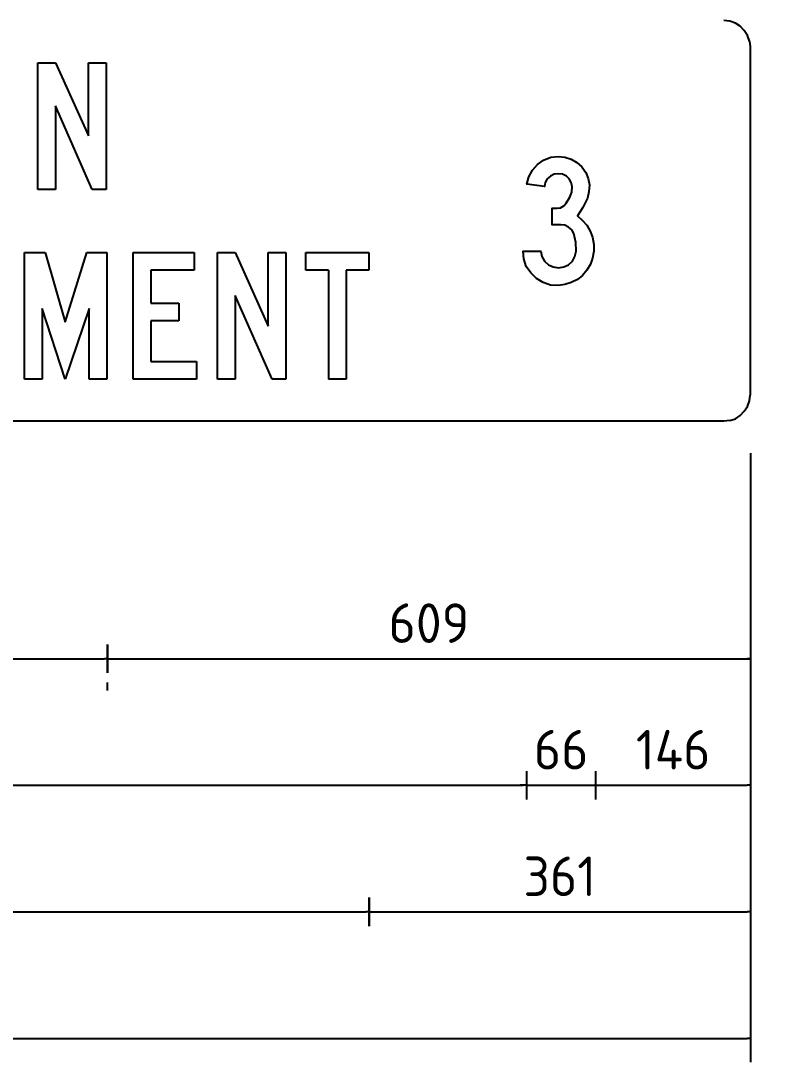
# Model space of a CAD drawing. Extents: x 0 to 420, y 0 to 297.
# Drawn here: x 222.7 to 269.8, y 122.7 to 188.5 of the extents above; entities that cross this region are included whole.
import ezdxf

# ---------------------------------------------------------------- set-up
doc = ezdxf.new("R2010")
doc.units = 0
doc.header["$LTSCALE"] = 10
doc.layers.get('0').update_dxf_attribs({"linetype": 'CONTINUOUS'})
doc.layers.get('DEFPOINTS').update_dxf_attribs({"linetype": 'CONTINUOUS'})
doc.layers.add('GREY', color=252, linetype='CONTINUOUS')
doc.layers.add('T25', color=1, linetype='CONTINUOUS')
doc.styles.add('ISO', font='iso3098b.shx')
doc.dimstyles.new('SIGNSDIM', dxfattribs={"dimtxt": 2.5, "dimasz": 0.2, "dimexe": 1.5, "dimexo": 2, "dimgap": 1, "dimtad": 1, "dimdec": 4, "dimlfac": 15, "dimrnd": 1, "dimdsep": 46, "dimtxsty": 'ISO', "dimblk": 'SGNDIM', "dimcen": 0.09, "dimse2": 1, "dimadec": 0, "dimazin": 0, "dimtfac": 1, "dimtdec": 4, "dimtix": 1, "dimtmove": 0, "dimatfit": 3, "dimldrblk": 'SGNDIM', "dimfxl": 1, "dimtolj": 1, "dimtzin": 0, "dimarcsym": 0})

# ---------------------------------------------------------------- blocks, each defined once
blk = doc.blocks.new('SGNDIM')
for p, q in [((0, 4.5), (0, -4.5)), ((0, 0), (-1, 0))]:
    blk.add_line(p, q)
blk = doc.blocks.new('*D32')
at = {"layer": 'DEFPOINTS', "color": 0, "transparency": 16777216}
for p in [(268.798, 188.49), (268.798, 163.157), (296.798, 163.157)]:
    blk.add_point(p, dxfattribs=at)
at = {"layer": 'T25', "color": 0, "lineweight": -2, "transparency": 16777216}
for p, q in [((270.798, 188.49), (298.298, 188.49)), ((296.798, 188.29), (296.798, 163.357)), ((270.798, 163.157), (298.298, 163.157))]:
    blk.add_line(p, q, dxfattribs=at)
at = {"layer": 'T25', "color": 0, "lineweight": -2, "transparency": 16777216, "xscale": 0.2, "yscale": 0.2, "zscale": 0.2}
for p, rotation in [((296.798, 188.49), 90), ((296.798, 163.157), 270)]:
    blk.add_blockref('SGNDIM', p, dxfattribs=dict(at, rotation=rotation))
at = {"layer": 'T25', "color": 0, "transparency": 16777216, "insert": (294.548, 175.824), "char_height": 2.5, "attachment_point": 5, "rotation": 90, "style": 'ISO'}
blk.add_mtext('\\A1;380', dxfattribs=at)
blk = doc.blocks.new('*D33')
at = {"layer": 'DEFPOINTS', "color": 0, "transparency": 16777216}
for p in [(269.604, 188.49), (223.798, 179.824), (288.798, 179.824)]:
    blk.add_point(p, dxfattribs=at)
at = {"layer": 'T25', "color": 0, "lineweight": -2, "transparency": 16777216}
for p, q in [((271.604, 188.49), (290.298, 188.49)), ((288.798, 188.29), (288.798, 180.024))]:
    blk.add_line(p, q, dxfattribs=at)
at = {"layer": 'T25', "color": 0, "lineweight": -2, "transparency": 16777216, "xscale": 0.2, "yscale": 0.2, "zscale": 0.2}
for p, rotation in [((288.798, 188.49), 90), ((288.798, 179.824), 270)]:
    blk.add_blockref('SGNDIM', p, dxfattribs=dict(at, rotation=rotation))
at = {"layer": 'T25', "color": 0, "transparency": 16777216, "insert": (286.548, 184.157), "char_height": 2.5, "attachment_point": 5, "rotation": 90, "style": 'ISO'}
blk.add_mtext('\\A1;130', dxfattribs=at)
blk = doc.blocks.new('*D34')
at = {"layer": 'DEFPOINTS', "color": 0, "transparency": 16777216}
for p in [(248.798, 179.824), (248.798, 171.824), (288.798, 171.824)]:
    blk.add_point(p, dxfattribs=at)
at = {"layer": 'T25', "color": 0, "lineweight": -2, "transparency": 16777216}
blk.add_line((288.798, 179.624), (288.798, 172.024), dxfattribs=at)
at = {"layer": 'T25', "color": 0, "lineweight": -2, "transparency": 16777216, "xscale": 0.2, "yscale": 0.2, "zscale": 0.2}
for p, rotation in [((288.798, 179.824), 90), ((288.798, 171.824), 270)]:
    blk.add_blockref('SGNDIM', p, dxfattribs=dict(at, rotation=rotation))
at = {"layer": 'T25', "color": 0, "transparency": 16777216, "insert": (286.548, 175.824), "char_height": 2.5, "attachment_point": 5, "rotation": 90, "style": 'ISO'}
blk.add_mtext('\\A1;120', dxfattribs=at)
blk = doc.blocks.new('*D35')
at = {"layer": 'DEFPOINTS', "color": 0, "transparency": 16777216}
for p in [(223.798, 171.824), (269.418, 163.157), (288.798, 163.157)]:
    blk.add_point(p, dxfattribs=at)
at = {"layer": 'T25', "color": 0, "lineweight": -2, "transparency": 16777216}
for p, q in [((288.798, 171.624), (288.798, 163.357)), ((271.418, 163.157), (290.298, 163.157))]:
    blk.add_line(p, q, dxfattribs=at)
at = {"layer": 'T25', "color": 0, "lineweight": -2, "transparency": 16777216, "xscale": 0.2, "yscale": 0.2, "zscale": 0.2}
for p, rotation in [((288.798, 171.824), 90), ((288.798, 163.157), 270)]:
    blk.add_blockref('SGNDIM', p, dxfattribs=dict(at, rotation=rotation))
at = {"layer": 'T25', "color": 0, "transparency": 16777216, "insert": (286.548, 167.49), "char_height": 2.5, "attachment_point": 5, "rotation": 90, "style": 'ISO'}
blk.add_mtext('\\A1;130', dxfattribs=at)
blk = doc.blocks.new('*D39')
at = {"layer": 'DEFPOINTS', "color": 0, "transparency": 16777216}
for p in [(165.545, 163.157), (228.163, 163.157), (228.163, 148.157)]:
    blk.add_point(p, dxfattribs=at)
at = {"layer": 'T25', "color": 0, "lineweight": -2, "transparency": 16777216}
blk.add_line((165.745, 148.157), (227.963, 148.157), dxfattribs=at)
at = {"layer": 'T25', "color": 0, "lineweight": -2, "transparency": 16777216, "xscale": 0.2, "yscale": 0.2, "zscale": 0.2, "rotation": 180}
blk.add_blockref('SGNDIM', (165.545, 148.157), dxfattribs=at)
at = {"layer": 'T25', "color": 0, "lineweight": -2, "transparency": 16777216, "xscale": 0.2, "yscale": 0.2, "zscale": 0.2}
blk.add_blockref('SGNDIM', (228.163, 148.157), dxfattribs=at)
at = {"layer": 'T25', "color": 0, "transparency": 16777216, "insert": (196.854, 150.407), "char_height": 2.5, "attachment_point": 5, "style": 'ISO'}
blk.add_mtext('\\A1;939', dxfattribs=at)
blk = doc.blocks.new('*D40')
at = {"layer": 'DEFPOINTS', "color": 0, "transparency": 16777216}
for p in [(112.865, 162.398), (254.636, 162.398), (254.636, 140.157)]:
    blk.add_point(p, dxfattribs=at)
at = {"layer": 'T25', "color": 0, "lineweight": -2, "transparency": 16777216}
for p, q in [((112.865, 160.398), (112.865, 138.657)), ((113.065, 140.157), (254.436, 140.157))]:
    blk.add_line(p, q, dxfattribs=at)
at = {"layer": 'T25', "color": 0, "lineweight": -2, "transparency": 16777216, "xscale": 0.2, "yscale": 0.2, "zscale": 0.2, "rotation": 180}
blk.add_blockref('SGNDIM', (112.865, 140.157), dxfattribs=at)
at = {"layer": 'T25', "color": 0, "lineweight": -2, "transparency": 16777216, "xscale": 0.2, "yscale": 0.2, "zscale": 0.2}
blk.add_blockref('SGNDIM', (254.636, 140.157), dxfattribs=at)
at = {"layer": 'T25', "color": 0, "transparency": 16777216, "insert": (183.75, 142.407), "char_height": 2.5, "attachment_point": 5, "style": 'ISO'}
blk.add_mtext('\\A1;2127', dxfattribs=at)
blk = doc.blocks.new('*D43')
at = {"layer": 'DEFPOINTS', "color": 0, "transparency": 16777216}
for p in [(254.636, 163.157), (259.036, 163.157), (259.036, 140.157)]:
    blk.add_point(p, dxfattribs=at)
at = {"layer": 'T25', "color": 0, "lineweight": -2, "transparency": 16777216}
for p, q in [((254.436, 140.157), (254.236, 140.157)), ((254.636, 140.157), (259.036, 140.157)), ((259.236, 140.157), (259.436, 140.157))]:
    blk.add_line(p, q, dxfattribs=at)
at = {"layer": 'T25', "color": 0, "lineweight": -2, "transparency": 16777216, "xscale": 0.2, "yscale": 0.2, "zscale": 0.2}
blk.add_blockref('SGNDIM', (254.636, 140.157), dxfattribs=at)
at = {"layer": 'T25', "color": 0, "lineweight": -2, "transparency": 16777216, "xscale": 0.2, "yscale": 0.2, "zscale": 0.2, "rotation": 180}
blk.add_blockref('SGNDIM', (259.036, 140.157), dxfattribs=at)
at = {"layer": 'T25', "color": 0, "transparency": 16777216, "insert": (256.836, 142.407), "char_height": 2.5, "attachment_point": 5, "style": 'ISO'}
blk.add_mtext('\\A1;66', dxfattribs=at)
blk = doc.blocks.new('*D46')
at = {"layer": 'DEFPOINTS', "color": 0, "transparency": 16777216}
for p in [(259.036, 149.477), (268.798, 149.477), (268.798, 140.157)]:
    blk.add_point(p, dxfattribs=at)
at = {"layer": 'T25', "color": 0, "lineweight": -2, "transparency": 16777216}
for p, q in [((268.798, 147.477), (268.798, 138.657)), ((259.236, 140.157), (268.598, 140.157))]:
    blk.add_line(p, q, dxfattribs=at)
at = {"layer": 'T25', "color": 0, "lineweight": -2, "transparency": 16777216, "xscale": 0.2, "yscale": 0.2, "zscale": 0.2, "rotation": 180}
blk.add_blockref('SGNDIM', (259.036, 140.157), dxfattribs=at)
at = {"layer": 'T25', "color": 0, "lineweight": -2, "transparency": 16777216, "xscale": 0.2, "yscale": 0.2, "zscale": 0.2}
blk.add_blockref('SGNDIM', (268.798, 140.157), dxfattribs=at)
at = {"layer": 'T25', "color": 0, "transparency": 16777216, "insert": (263.917, 142.407), "char_height": 2.5, "attachment_point": 5, "style": 'ISO'}
blk.add_mtext('\\A1;146', dxfattribs=at)
blk = doc.blocks.new('*D52')
at = {"layer": 'DEFPOINTS', "color": 0, "transparency": 16777216}
for p in [(184.512, 163.157), (244.705, 163.157), (244.705, 132.157)]:
    blk.add_point(p, dxfattribs=at)
at = {"layer": 'T25', "color": 0, "lineweight": -2, "transparency": 16777216}
blk.add_line((184.712, 132.157), (244.505, 132.157), dxfattribs=at)
at = {"layer": 'T25', "color": 0, "lineweight": -2, "transparency": 16777216, "xscale": 0.2, "yscale": 0.2, "zscale": 0.2, "rotation": 180}
blk.add_blockref('SGNDIM', (184.512, 132.157), dxfattribs=at)
at = {"layer": 'T25', "color": 0, "lineweight": -2, "transparency": 16777216, "xscale": 0.2, "yscale": 0.2, "zscale": 0.2}
blk.add_blockref('SGNDIM', (244.705, 132.157), dxfattribs=at)
at = {"layer": 'T25', "color": 0, "transparency": 16777216, "insert": (214.609, 134.407), "char_height": 2.5, "attachment_point": 5, "style": 'ISO'}
blk.add_mtext('\\A1;903', dxfattribs=at)
blk = doc.blocks.new('*D53')
at = {"layer": 'DEFPOINTS', "color": 0, "transparency": 16777216}
for p in [(244.705, 163.157), (268.798, 163.157), (268.798, 132.157)]:
    blk.add_point(p, dxfattribs=at)
at = {"layer": 'T25', "color": 0, "lineweight": -2, "transparency": 16777216}
for p, q in [((268.798, 161.157), (268.798, 130.657)), ((244.905, 132.157), (268.598, 132.157))]:
    blk.add_line(p, q, dxfattribs=at)
at = {"layer": 'T25', "color": 0, "lineweight": -2, "transparency": 16777216, "xscale": 0.2, "yscale": 0.2, "zscale": 0.2, "rotation": 180}
blk.add_blockref('SGNDIM', (244.705, 132.157), dxfattribs=at)
at = {"layer": 'T25', "color": 0, "lineweight": -2, "transparency": 16777216, "xscale": 0.2, "yscale": 0.2, "zscale": 0.2}
blk.add_blockref('SGNDIM', (268.798, 132.157), dxfattribs=at)
at = {"layer": 'T25', "color": 0, "transparency": 16777216, "insert": (256.752, 134.407), "char_height": 2.5, "attachment_point": 5, "style": 'ISO'}
blk.add_mtext('\\A1;361', dxfattribs=at)
blk = doc.blocks.new('*D54')
at = {"layer": 'DEFPOINTS', "color": 0, "transparency": 16777216}
for p in [(112.865, 163.157), (268.798, 163.157), (268.798, 124.157)]:
    blk.add_point(p, dxfattribs=at)
at = {"layer": 'T25', "color": 0, "lineweight": -2, "transparency": 16777216}
for p, q in [((112.865, 161.157), (112.865, 122.657)), ((268.798, 161.157), (268.798, 122.657)), ((113.065, 124.157), (268.598, 124.157))]:
    blk.add_line(p, q, dxfattribs=at)
at = {"layer": 'T25', "color": 0, "lineweight": -2, "transparency": 16777216, "xscale": 0.2, "yscale": 0.2, "zscale": 0.2, "rotation": 180}
blk.add_blockref('SGNDIM', (112.865, 124.157), dxfattribs=at)
at = {"layer": 'T25', "color": 0, "lineweight": -2, "transparency": 16777216, "xscale": 0.2, "yscale": 0.2, "zscale": 0.2}
blk.add_blockref('SGNDIM', (268.798, 124.157), dxfattribs=at)
at = {"layer": 'T25', "color": 0, "transparency": 16777216, "insert": (190.832, 126.407), "char_height": 2.5, "attachment_point": 5, "style": 'ISO'}
blk.add_mtext('\\A1;2339', dxfattribs=at)
blk = doc.blocks.new('*D74')
at = {"layer": 'DEFPOINTS', "color": 0, "transparency": 16777216}
for p in [(228.163, 148.157), (268.798, 148.157), (268.798, 148.157)]:
    blk.add_point(p, dxfattribs=at)
at = {"layer": 'T25', "color": 0, "lineweight": -2, "transparency": 16777216}
for p, q in [((228.363, 148.157), (268.598, 148.157)), ((228.163, 146.157), (228.163, 146.657))]:
    blk.add_line(p, q, dxfattribs=at)
at = {"layer": 'T25', "color": 0, "lineweight": -2, "transparency": 16777216, "xscale": 0.2, "yscale": 0.2, "zscale": 0.2, "rotation": 180}
blk.add_blockref('SGNDIM', (228.163, 148.157), dxfattribs=at)
at = {"layer": 'T25', "color": 0, "lineweight": -2, "transparency": 16777216, "xscale": 0.2, "yscale": 0.2, "zscale": 0.2}
blk.add_blockref('SGNDIM', (268.798, 148.157), dxfattribs=at)
at = {"layer": 'T25', "color": 0, "transparency": 16777216, "insert": (248.481, 150.407), "char_height": 2.5, "attachment_point": 5, "style": 'ISO'}
blk.add_mtext('\\A1;609', dxfattribs=at)

msp = doc.modelspace()

# ---------------------------------------------------------------- linework, layer by layer
at = {"layer": 'DEFPOINTS', "color": 0, "linetype": 'ByBlock'}
for p in [(228.1629777, 163.1569825), (268.7984405, 163.1569825)]:
    msp.add_point(p, dxfattribs=at)
at = {"layer": 'GREY'}
for p, q in [((267.4942074, 188.4649153), (267.1131999, 188.4903158)), ((267.8498144, 188.3379128), (267.4942074, 188.4649153)), ((268.1546204, 188.1347088), (267.8498144, 188.3379128)), ((268.4086254, 187.8553033), (268.1546204, 188.1347088)), ((268.6118294, 187.5504973), (268.4086254, 187.8553033)), ((268.7388319, 187.1948903), (268.6118294, 187.5504973)), ((268.7388319, 187.1948903), (268.7896329, 186.8392833)), ((268.7896329, 186.8392833), (268.7896329, 164.8170498)), ((223.7545464, 177.8221058), (223.7545464, 185.8232633)), ((223.7545464, 185.8232633), (224.8721684, 185.8232633)), ((224.8721684, 185.8232633), (226.9550094, 181.2003723)), ((226.9550094, 181.2003723), (226.9550094, 185.8232633)), ((226.9550094, 185.8232633), (228.0726314, 185.8232633)), ((228.0726314, 185.8232633), (228.0726314, 177.8221058)), ((227.1836139, 177.8221058), (224.8721684, 183.1054098)), ((224.8721684, 183.1054098), (224.8721684, 177.8221058)), ((224.8721684, 177.8221058), (223.7545464, 177.8221058)), ((228.0726314, 177.8221058), (227.1836139, 177.8221058)), ((222.9163299, 165.8330698), (222.9163299, 173.8342273)), ((222.9163299, 173.8342273), (224.2117554, 173.8342273)), ((224.2117554, 173.8342273), (225.4817804, 169.4399408)), ((225.4817804, 169.4399408), (226.8534074, 173.8342273)), ((226.8534074, 173.8342273), (228.1234324, 173.8342273)), ((228.1234324, 173.8342273), (228.1234324, 165.8330698)), ((229.7744649, 165.8330698), (229.7744649, 173.8342273)), ((229.7744649, 173.8342273), (233.6353409, 173.8342273)), ((233.6353409, 173.8342273), (233.6353409, 172.7166053)), ((235.1085699, 165.8330698), (235.1085699, 173.8342273)), ((235.1085699, 173.8342273), (236.2261919, 173.8342273)), ((236.2261919, 173.8342273), (238.3090329, 169.1859358)), ((238.3090329, 169.1859358), (238.3090329, 173.8342273)), ((238.3090329, 173.8342273), (239.4266549, 173.8342273)), ((239.4266549, 173.8342273), (239.4266549, 165.8330698)), ((240.6966799, 172.7166053), (240.6966799, 173.8342273)), ((240.6966799, 173.8342273), (244.6845584, 173.8342273)), ((244.6845584, 173.8342273), (244.6845584, 172.7166053)), ((233.6353409, 172.7166053), (230.8920869, 172.7166053)), ((230.8920869, 172.7166053), (230.8920869, 170.6337643)), ((242.1191079, 172.7166053), (240.6966799, 172.7166053)), ((242.1191079, 172.7166053), (242.1191079, 165.8330698)), ((244.6845584, 172.7166053), (243.2367299, 172.7166053)), ((243.2367299, 172.7166053), (243.2367299, 165.8330698)), ((230.8920869, 170.6337643), (232.6701219, 170.6337643)), ((232.6701219, 170.6337643), (232.6701219, 169.5161423)), ((238.5630379, 165.8330698), (236.2261919, 171.1163738)), ((236.2261919, 171.1163738), (236.2261919, 165.8330698)), ((225.4817804, 165.8330698), (224.0339519, 170.3035578)), ((224.0339519, 170.3035578), (224.0339519, 165.8330698)), ((227.0058104, 170.3035578), (225.4817804, 165.8330698)), ((227.0058104, 165.8330698), (227.0058104, 170.3035578)), ((232.6701219, 169.5161423), (230.8920869, 169.5161423)), ((230.8920869, 169.5161423), (230.8920869, 166.9506918)), ((230.8920869, 166.9506918), (233.7877439, 166.9506918)), ((233.7877439, 166.9506918), (233.7877439, 165.8330698)), ((224.0339519, 165.8330698), (222.9163299, 165.8330698)), ((228.1234324, 165.8330698), (227.0058104, 165.8330698)), ((233.7877439, 165.8330698), (229.7744649, 165.8330698)), ((236.2261919, 165.8330698), (235.1085699, 165.8330698)), ((239.4266549, 165.8330698), (238.5630379, 165.8330698)), ((243.2367299, 165.8330698), (242.1191079, 165.8330698)), ((268.7388319, 164.4614428), (268.7896329, 164.8170498)), ((268.4086254, 163.8010298), (268.6118294, 164.1058358)), ((268.6118294, 164.1058358), (268.7388319, 164.4614428)), ((267.4942074, 163.2168183), (267.8498144, 163.3184203)), ((267.8498144, 163.3184203), (268.1546204, 163.5216243)), ((268.1546204, 163.5216243), (268.4086254, 163.8010298)), ((267.1131999, 163.1660173), (114.5323964, 163.1660173)), ((267.4942074, 163.2168183), (267.1131999, 163.1660173))]:
    msp.add_line(p, q, dxfattribs=at)
msp.add_lwpolyline([(257.4793898, 171.9291898), (257.0729818, 171.8021873), (256.6665738, 171.7513863), (256.1585638, 171.7767868), (255.7013548, 171.9291898), (255.2695463, 172.1831948), (254.9139393, 172.5388018), (254.6345338, 172.9452098), (254.4821308, 173.4278193), (254.4313298, 173.9104288), (255.5489518, 173.9104288), (255.6251533, 173.5802223), (255.7775563, 173.2754163), (256.0315613, 173.0468118), (256.3363673, 172.9198093), (256.6665738, 172.8690083), (256.9967803, 172.9198093), (257.3015863, 173.0468118), (257.5555913, 173.2754163), (257.7079943, 173.5802223), (257.7841958, 173.9104288), (257.7587953, 174.4692398), (257.6317928, 175.0280508), (257.5047903, 175.2566553), (257.3015863, 175.4344588), (257.0729818, 175.5614613), (256.8189768, 175.5868618), (256.2601658, 175.5868618), (256.2601658, 176.6282823), (256.5903723, 176.6282823), (256.7935763, 176.6536828), (256.9967803, 176.7806853), (257.1491833, 176.9584888), (257.3777878, 177.3394963), (257.5047903, 177.6443023), (257.5301908, 177.9999093), (257.4793898, 178.2539143), (257.3523873, 178.4825188), (257.1745838, 178.6603223), (256.9205788, 178.7873248), (256.6665738, 178.8127253), (256.3871683, 178.7873248), (256.1585638, 178.6603223), (255.9553598, 178.4825188), (255.8283573, 178.2539143), (255.7775563, 177.9999093), (254.6599343, 178.1523123), (254.7869368, 178.6095213), (255.0155413, 179.0413298), (255.3457478, 179.3969368), (255.7267553, 179.6763423), (256.1839643, 179.8541458), (256.6665738, 179.9049468), (257.0729818, 179.8541458), (257.4793898, 179.7271433), (257.8349968, 179.5239393), (258.1398028, 179.2445338), (258.3938078, 178.8889268), (258.5462108, 178.5079193), (258.6224123, 178.1015113), (258.5970118, 177.6697028), (258.4954098, 177.2632948), (258.2160043, 176.6790833), (257.8603973, 176.1456728), (258.1906038, 175.8662673), (258.4700093, 175.5614613), (258.6732133, 175.1804538), (258.8256163, 174.7994463), (258.9018178, 174.3422373), (258.9018178, 173.9104288), (258.8256163, 173.4786203), (258.6986138, 173.0976128), (258.4700093, 172.7166053), (258.1906038, 172.3863988), (257.8603973, 172.1323938)], close=True, dxfattribs=at)
at = {"layer": 'T25', "linetype": 'ByBlock'}
for p, q in [((268.7984405, 161.1569825), (268.7984405, 146.6569825)), ((228.3629777, 148.1569825), (268.7984405, 148.1569825))]:
    msp.add_line(p, q, dxfattribs=at)

# ---------------------------------------------------------------- block references
at = {"layer": 'T25', "linetype": 'ByBlock', "xscale": 0.2, "yscale": 0.2, "zscale": 0.2, "rotation": 180}
msp.add_blockref('SGNDIM', (228.1629777, 148.1569825), dxfattribs=at)

# ---------------------------------------------------------------- dimensions: what is measured, and where the dimension line sits
at = {"layer": 'T25'}
dim = msp.add_linear_dim(base=(288.7984405, 179.8236491), p1=(269.6039084, 188.4903158), p2=(223.7984405, 179.8236491), angle=90, dimstyle='SIGNSDIM', dxfattribs=at)
dim.commit()
dim.dimension.update_dxf_attribs({"geometry": '*D33', "text_midpoint": (286.5484405, 184.1569825)})
for base, p1, p2, override, picture, middle in [((296.7984405, 163.1569825), (268.7984405, 188.4903158), (268.7984405, 163.1569825), {"dimse2": 0}, '*D32', (294.5484405, 175.8236491)), ((288.7984405, 171.8236491), (248.7984405, 179.8236491), (248.7984405, 171.8236491), {"dimse1": 1}, '*D34', (286.5484405, 175.8236491)), ((288.7984405, 163.1569825), (223.7984405, 171.8236491), (269.4184617, 163.1569825), {"dimse1": 1, "dimse2": 0}, '*D35', (286.5484405, 167.4903158))]:
    dim = msp.add_linear_dim(base=base, p1=p1, p2=p2, angle=90, dimstyle='SIGNSDIM', override=override, dxfattribs=at)
    dim.commit()
    dim.dimension.update_dxf_attribs({"geometry": picture, "text_midpoint": middle})
for base, p1, p2, override, picture, middle in [((268.7984405, 124.1569825), (112.8647498, 163.1569825), (268.7984405, 163.1569825), {"dimse2": 0}, '*D54', (190.8315951, 126.4069825)), ((228.1629777, 148.1569825), (165.5446823, 163.1569825), (228.1629777, 163.1569825), {"dimse1": 1}, '*D39', (196.85383, 150.4069825)), ((244.7049664, 132.1569825), (184.5122391, 163.1569825), (244.7049664, 163.1569825), {"dimse1": 1}, '*D52', (214.6086027, 134.4069825)), ((268.7984405, 132.1569825), (244.7049664, 163.1569825), (268.7984405, 163.1569825), {"dimse1": 1, "dimse2": 0}, '*D53', (256.7517034, 134.4069825)), ((259.0355559, 140.1569825), (254.6355559, 163.1569825), (259.0355559, 163.1569825), {"dimse1": 1}, '*D43', (256.8355559, 142.4069825)), ((268.7984405, 140.1569825), (259.0355559, 149.4767818), (268.7984405, 149.4767818), {"dimse1": 1, "dimse2": 0}, '*D46', (263.9169982, 142.4069825))]:
    dim = msp.add_linear_dim(base=base, p1=p1, p2=p2, dimstyle='SIGNSDIM', override=override, dxfattribs=at)
    dim.commit()
    dim.dimension.update_dxf_attribs({"geometry": picture, "text_midpoint": middle})
dim = msp.add_linear_dim(base=(254.6355559, 140.1569825), p1=(112.8647498, 162.3981232), p2=(254.6355559, 162.3981232), dimstyle='SIGNSDIM', dxfattribs=at)
dim.commit()
dim.dimension.update_dxf_attribs({"geometry": '*D40', "text_midpoint": (183.7501529, 142.4069825)})
dim = msp.add_linear_dim(base=(268.7984405, 148.1569825), p1=(228.1629777, 148.1569825), p2=(268.7984405, 148.1569825), text='609', dimstyle='SIGNSDIM', dxfattribs=at)
dim.commit()
dim.dimension.update_dxf_attribs({"geometry": '*D74', "text_midpoint": (248.4807091, 150.4069825)})

doc.saveas('drawing.dxf')
